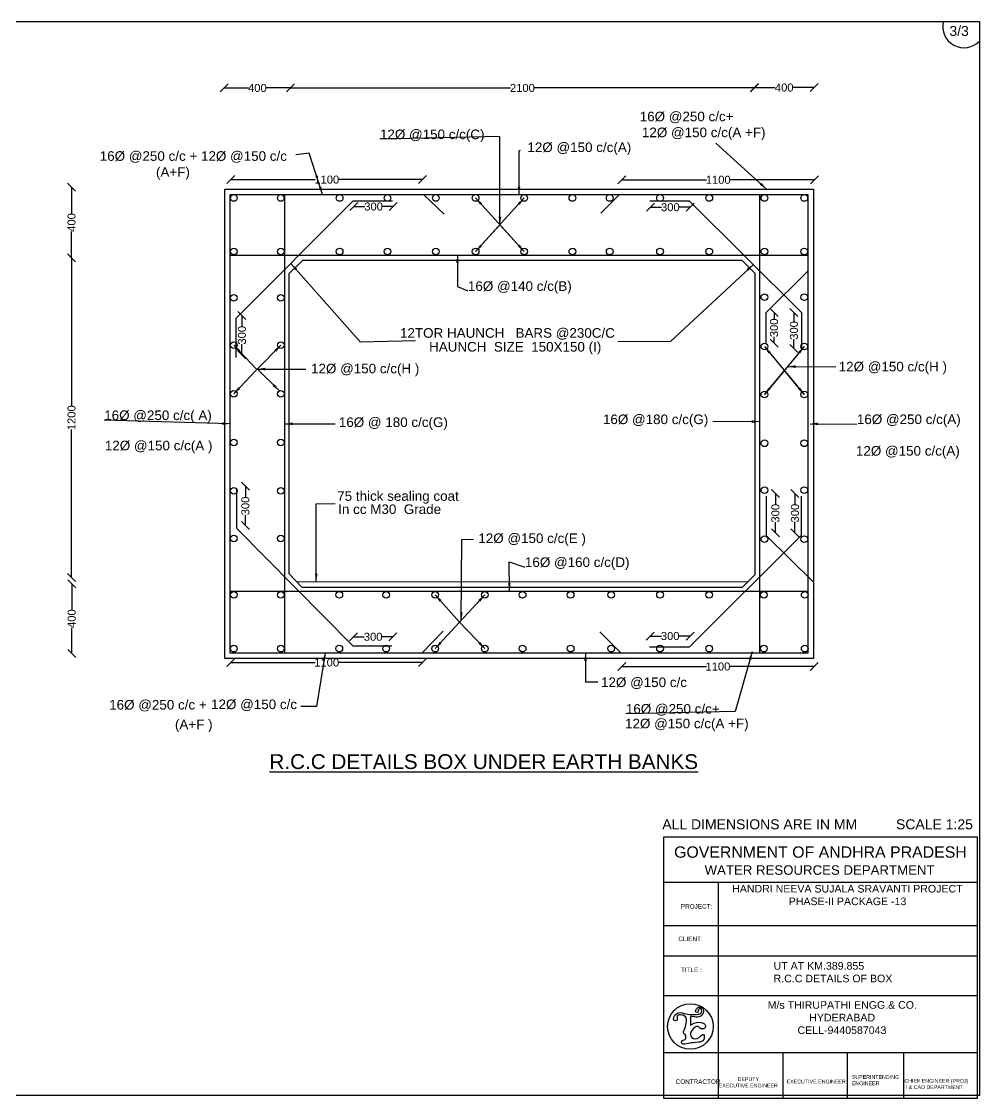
# Model space of a CAD drawing. Header units: millimetres. Extents: x 8554 to 14393, y 6906 to 9599.
# Drawn here: x 11999 to 14393, y 6906 to 9599 of the extents above; entities that cross this region are included whole.
import ezdxf

# ---------------------------------------------------------------- set-up
doc = ezdxf.new("R2010")
doc.units = ezdxf.units.MM
doc.header["$MEASUREMENT"] = 0
for name, color, linetype in [('DIMENSIONS', 7, 'Continuous'), ('TEXT', 7, 'Continuous'), ('TEXT @ 1', 7, 'Continuous')]:
    doc.layers.add(name, color=color, linetype=linetype)
doc.styles.add('Annotative', font='arial.ttf', dxfattribs={"height": 4})
doc.styles.get("Standard").update_dxf_attribs({"font": 'arial.ttf', "height": 20})
doc.dimstyles.get("Standard").update_dxf_attribs({"dimtxt": 20, "dimasz": 20, "dimexe": 0.18, "dimexo": 0.0625, "dimgap": 0.09, "dimtad": 0, "dimdec": 0, "dimzin": 0, "dimdsep": 46, "dimtxsty": 'Standard', "dimblk": 'OBLIQUE', "dimcen": 0.09, "dimse1": 1, "dimse2": 1, "dimadec": 0, "dimazin": 0, "dimtfac": 1, "dimtdec": 0, "dimtofl": 0, "dimtmove": 0, "dimatfit": 3, "dimfxl": 1, "dimtolj": 1, "dimtzin": 0, "dimarcsym": 0})

# ---------------------------------------------------------------- blocks, each defined once
blk = doc.blocks.new('_Oblique')
at = {"color": 0, "linetype": 'ByBlock', "lineweight": -2}
blk.add_line((-0.5, -0.5), (0.5, 0.5), dxfattribs=at)
blk = doc.blocks.new('*D39')
at = {"layer": 'Defpoints', "color": 0}
for p in [(13001, 9203.4), (12522, 9172.6), (13001, 9172.6)]:
    blk.add_point(p, dxfattribs=at)
at = {"layer": 'DIMENSIONS', "color": 0, "lineweight": -2}
for p, q in [((12522, 9203.4), (12732.5, 9203.4)), ((13001, 9203.4), (12790.5, 9203.4))]:
    blk.add_line(p, q, dxfattribs=at)
at = {"layer": 'DIMENSIONS', "color": 0, "lineweight": -2, "xscale": 20, "yscale": 20, "zscale": 20, "rotation": 180}
blk.add_blockref('_Oblique', (12522, 9203.4), dxfattribs=at)
at = {"layer": 'DIMENSIONS', "color": 0, "lineweight": -2, "xscale": 20, "yscale": 20, "zscale": 20}
blk.add_blockref('_Oblique', (13001, 9203.4), dxfattribs=at)
at = {"layer": 'DIMENSIONS', "color": 0, "insert": (12761.5, 9203.4), "char_height": 20, "attachment_point": 5}
blk.add_mtext('\\A1;1100', dxfattribs=at)
blk = doc.blocks.new('*D40')
at = {"layer": 'Defpoints', "color": 0}
for p in [(12829.5, 9157.2), (12927.4, 9157.2), (12927.4, 9136)]:
    blk.add_point(p, dxfattribs=at)
at = {"layer": 'DIMENSIONS', "color": 0, "lineweight": -2}
for p, q in [((12829.5, 9136), (12856.3, 9136)), ((12927.4, 9136), (12900.6, 9136))]:
    blk.add_line(p, q, dxfattribs=at)
at = {"layer": 'DIMENSIONS', "color": 0, "lineweight": -2, "xscale": 20, "yscale": 20, "zscale": 20, "rotation": 180}
blk.add_blockref('_Oblique', (12829.5, 9136), dxfattribs=at)
at = {"layer": 'DIMENSIONS', "color": 0, "lineweight": -2, "xscale": 20, "yscale": 20, "zscale": 20}
blk.add_blockref('_Oblique', (12927.4, 9136), dxfattribs=at)
at = {"layer": 'DIMENSIONS', "color": 0, "insert": (12878.5, 9136), "char_height": 20, "attachment_point": 5}
blk.add_mtext('\\A1;300', dxfattribs=at)
blk = doc.blocks.new('*D29')
at = {"layer": 'Defpoints', "color": 0}
for p in [(13499, 9200.9), (13980.3, 9203), (13980.3, 9203)]:
    blk.add_point(p, dxfattribs=at)
at = {"layer": 'DIMENSIONS', "color": 0, "lineweight": -2}
for p, q in [((13499, 9203), (13710.7, 9203)), ((13980.3, 9203), (13768.6, 9203))]:
    blk.add_line(p, q, dxfattribs=at)
at = {"layer": 'DIMENSIONS', "color": 0, "lineweight": -2, "xscale": 20, "yscale": 20, "zscale": 20, "rotation": 180}
blk.add_blockref('_Oblique', (13499, 9203), dxfattribs=at)
at = {"layer": 'DIMENSIONS', "color": 0, "lineweight": -2, "xscale": 20, "yscale": 20, "zscale": 20}
blk.add_blockref('_Oblique', (13980.3, 9203), dxfattribs=at)
at = {"layer": 'DIMENSIONS', "color": 0, "insert": (13739.7, 9203), "char_height": 20, "attachment_point": 5}
blk.add_mtext('\\A1;1100', dxfattribs=at)
blk = doc.blocks.new('*D30')
at = {"layer": 'Defpoints', "color": 0}
for p in [(13570.9, 9157.3), (13669.3, 9157.3), (13669.3, 9134.3)]:
    blk.add_point(p, dxfattribs=at)
at = {"layer": 'DIMENSIONS', "color": 0, "lineweight": -2}
for p, q in [((13570.9, 9134.3), (13597.9, 9134.3)), ((13669.3, 9134.3), (13642.2, 9134.3))]:
    blk.add_line(p, q, dxfattribs=at)
at = {"layer": 'DIMENSIONS', "color": 0, "lineweight": -2, "xscale": 20, "yscale": 20, "zscale": 20, "rotation": 180}
blk.add_blockref('_Oblique', (13570.9, 9134.3), dxfattribs=at)
at = {"layer": 'DIMENSIONS', "color": 0, "lineweight": -2, "xscale": 20, "yscale": 20, "zscale": 20}
blk.add_blockref('_Oblique', (13669.3, 9134.3), dxfattribs=at)
at = {"layer": 'DIMENSIONS', "color": 0, "insert": (13620.1, 9134.3), "char_height": 20, "attachment_point": 5}
blk.add_mtext('\\A1;300', dxfattribs=at)
blk = doc.blocks.new('*D31')
at = {"layer": 'Defpoints', "color": 0}
for p in [(12537.3, 8863.6), (12537.3, 8765), (12549.5, 8765)]:
    blk.add_point(p, dxfattribs=at)
at = {"layer": 'DIMENSIONS', "color": 0, "lineweight": -2}
for p, q in [((12549.5, 8863.6), (12549.5, 8836.4)), ((12549.5, 8765), (12549.5, 8792.1))]:
    blk.add_line(p, q, dxfattribs=at)
at = {"layer": 'DIMENSIONS', "color": 0, "lineweight": -2, "xscale": 20, "yscale": 20, "zscale": 20}
for p, rotation in [((12549.5, 8863.6), 90), ((12549.5, 8765), 270)]:
    blk.add_blockref('_Oblique', p, dxfattribs=dict(at, rotation=rotation))
at = {"layer": 'DIMENSIONS', "color": 0, "insert": (12549.5, 8814.3), "char_height": 20, "attachment_point": 5, "rotation": 90}
blk.add_mtext('\\A1;300', dxfattribs=at)
blk = doc.blocks.new('*D32')
at = {"layer": 'Defpoints', "color": 0}
for p in [(12537.5, 8436.7), (12537.5, 8338.5), (12558.1, 8338.5)]:
    blk.add_point(p, dxfattribs=at)
at = {"layer": 'DIMENSIONS', "color": 0, "lineweight": -2}
for p, q in [((12558.1, 8436.7), (12558.1, 8409.7)), ((12558.1, 8338.5), (12558.1, 8365.4))]:
    blk.add_line(p, q, dxfattribs=at)
at = {"layer": 'DIMENSIONS', "color": 0, "lineweight": -2, "xscale": 20, "yscale": 20, "zscale": 20}
for p, rotation in [((12558.1, 8436.7), 90), ((12558.1, 8338.5), 270)]:
    blk.add_blockref('_Oblique', p, dxfattribs=dict(at, rotation=rotation))
at = {"layer": 'DIMENSIONS', "color": 0, "insert": (12558.1, 8387.6), "char_height": 20, "attachment_point": 5, "rotation": 90}
blk.add_mtext('\\A1;300', dxfattribs=at)
blk = doc.blocks.new('*D33')
at = {"layer": 'Defpoints', "color": 0}
for p in [(12926.3, 8060.5), (12828.5, 8044.7), (12926.3, 8044.7)]:
    blk.add_point(p, dxfattribs=at)
at = {"layer": 'DIMENSIONS', "color": 0, "lineweight": -2}
for p, q in [((12828.5, 8060.5), (12855.3, 8060.5)), ((12926.3, 8060.5), (12899.6, 8060.5))]:
    blk.add_line(p, q, dxfattribs=at)
at = {"layer": 'DIMENSIONS', "color": 0, "lineweight": -2, "xscale": 20, "yscale": 20, "zscale": 20, "rotation": 180}
blk.add_blockref('_Oblique', (12828.5, 8060.5), dxfattribs=at)
at = {"layer": 'DIMENSIONS', "color": 0, "lineweight": -2, "xscale": 20, "yscale": 20, "zscale": 20}
blk.add_blockref('_Oblique', (12926.3, 8060.5), dxfattribs=at)
at = {"layer": 'DIMENSIONS', "color": 0, "insert": (12877.4, 8060.5), "char_height": 20, "attachment_point": 5}
blk.add_mtext('\\A1;300', dxfattribs=at)
blk = doc.blocks.new('*D34')
at = {"layer": 'Defpoints', "color": 0}
for p in [(12522, 8026.5), (13000.6, 8026.5), (13000.6, 7996.1)]:
    blk.add_point(p, dxfattribs=at)
at = {"layer": 'DIMENSIONS', "color": 0, "lineweight": -2}
for p, q in [((12522, 7996.1), (12732.3, 7996.1)), ((13000.6, 7996.1), (12790.3, 7996.1))]:
    blk.add_line(p, q, dxfattribs=at)
at = {"layer": 'DIMENSIONS', "color": 0, "lineweight": -2, "xscale": 20, "yscale": 20, "zscale": 20, "rotation": 180}
blk.add_blockref('_Oblique', (12522, 7996.1), dxfattribs=at)
at = {"layer": 'DIMENSIONS', "color": 0, "lineweight": -2, "xscale": 20, "yscale": 20, "zscale": 20}
blk.add_blockref('_Oblique', (13000.6, 7996.1), dxfattribs=at)
at = {"layer": 'DIMENSIONS', "color": 0, "insert": (12761.3, 7996.1), "char_height": 20, "attachment_point": 5}
blk.add_mtext('\\A1;1100', dxfattribs=at)
blk = doc.blocks.new('*D35')
at = {"layer": 'Defpoints', "color": 0}
for p in [(13669.8, 8062.4), (13569.6, 8042), (13669.8, 8042)]:
    blk.add_point(p, dxfattribs=at)
at = {"layer": 'DIMENSIONS', "color": 0, "lineweight": -2}
for p, q in [((13569.6, 8062.4), (13597.6, 8062.4)), ((13669.8, 8062.4), (13641.8, 8062.4))]:
    blk.add_line(p, q, dxfattribs=at)
at = {"layer": 'DIMENSIONS', "color": 0, "lineweight": -2, "xscale": 20, "yscale": 20, "zscale": 20, "rotation": 180}
blk.add_blockref('_Oblique', (13569.6, 8062.4), dxfattribs=at)
at = {"layer": 'DIMENSIONS', "color": 0, "lineweight": -2, "xscale": 20, "yscale": 20, "zscale": 20}
blk.add_blockref('_Oblique', (13669.8, 8062.4), dxfattribs=at)
at = {"layer": 'DIMENSIONS', "color": 0, "insert": (13619.7, 8062.4), "char_height": 20, "attachment_point": 5}
blk.add_mtext('\\A1;300', dxfattribs=at)
blk = doc.blocks.new('*D36')
at = {"layer": 'Defpoints', "color": 0}
for p in [(13498.7, 8012.8), (13979.3, 8012.8), (13979.3, 7986.1)]:
    blk.add_point(p, dxfattribs=at)
at = {"layer": 'DIMENSIONS', "color": 0, "lineweight": -2}
for p, q in [((13498.7, 7986.1), (13710.1, 7986.1)), ((13979.3, 7986.1), (13768, 7986.1))]:
    blk.add_line(p, q, dxfattribs=at)
at = {"layer": 'DIMENSIONS', "color": 0, "lineweight": -2, "xscale": 20, "yscale": 20, "zscale": 20, "rotation": 180}
blk.add_blockref('_Oblique', (13498.7, 7986.1), dxfattribs=at)
at = {"layer": 'DIMENSIONS', "color": 0, "lineweight": -2, "xscale": 20, "yscale": 20, "zscale": 20}
blk.add_blockref('_Oblique', (13979.3, 7986.1), dxfattribs=at)
at = {"layer": 'DIMENSIONS', "color": 0, "insert": (13739, 7986.1), "char_height": 20, "attachment_point": 5}
blk.add_mtext('\\A1;1100', dxfattribs=at)
blk = doc.blocks.new('*D37')
at = {"layer": 'Defpoints', "color": 0}
for p in [(13950.1, 8418.7), (13931.5, 8320.8), (13950.1, 8320.8)]:
    blk.add_point(p, dxfattribs=at)
at = {"layer": 'DIMENSIONS', "color": 0, "lineweight": -2}
for p, q in [((13931.5, 8418.7), (13931.5, 8391.9)), ((13931.5, 8320.8), (13931.5, 8347.6))]:
    blk.add_line(p, q, dxfattribs=at)
at = {"layer": 'DIMENSIONS', "color": 0, "lineweight": -2, "xscale": 20, "yscale": 20, "zscale": 20}
for p, rotation in [((13931.5, 8418.7), 90), ((13931.5, 8320.8), 270)]:
    blk.add_blockref('_Oblique', p, dxfattribs=dict(at, rotation=rotation))
at = {"layer": 'DIMENSIONS', "color": 0, "insert": (13931.5, 8369.7), "char_height": 20, "attachment_point": 5, "rotation": 90}
blk.add_mtext('\\A1;300', dxfattribs=at)
blk = doc.blocks.new('*D38')
at = {"layer": 'Defpoints', "color": 0}
for p in [(13861.8, 8418.5), (13861.8, 8320.4), (13882.7, 8320.4)]:
    blk.add_point(p, dxfattribs=at)
at = {"layer": 'DIMENSIONS', "color": 0, "lineweight": -2}
for p, q in [((13882.7, 8418.5), (13882.7, 8391.6)), ((13882.7, 8320.4), (13882.7, 8347.3))]:
    blk.add_line(p, q, dxfattribs=at)
at = {"layer": 'DIMENSIONS', "color": 0, "lineweight": -2, "xscale": 20, "yscale": 20, "zscale": 20}
for p, rotation in [((13882.7, 8418.5), 90), ((13882.7, 8320.4), 270)]:
    blk.add_blockref('_Oblique', p, dxfattribs=dict(at, rotation=rotation))
at = {"layer": 'DIMENSIONS', "color": 0, "insert": (13882.7, 8369.4), "char_height": 20, "attachment_point": 5, "rotation": 90}
blk.add_mtext('\\A1;300', dxfattribs=at)
blk = doc.blocks.new('*D23')
at = {"layer": 'Defpoints', "color": 0}
for p in [(12121.7, 9184.8), (12120.7, 9007.8), (12123.7, 9007.8)]:
    blk.add_point(p, dxfattribs=at)
at = {"layer": 'DIMENSIONS', "color": 0, "lineweight": -2}
for p, q in [((12123.7, 9184.8), (12123.7, 9118.9)), ((12123.7, 9007.8), (12123.7, 9073.8))]:
    blk.add_line(p, q, dxfattribs=at)
at = {"layer": 'DIMENSIONS', "color": 0, "lineweight": -2, "xscale": 20, "yscale": 20, "zscale": 20}
for p, rotation in [((12123.7, 9184.8), 90), ((12123.7, 9007.8), 270)]:
    blk.add_blockref('_Oblique', p, dxfattribs=dict(at, rotation=rotation))
at = {"layer": 'DIMENSIONS', "color": 0, "insert": (12123.7, 9096.3), "char_height": 20, "attachment_point": 5, "rotation": 90}
blk.add_mtext('\\A1;400', dxfattribs=at)
blk = doc.blocks.new('*D24')
at = {"layer": 'Defpoints', "color": 0}
for p in [(12120.7, 9007.8), (12120.5, 8208.4), (12123.7, 8208.4)]:
    blk.add_point(p, dxfattribs=at)
at = {"layer": 'DIMENSIONS', "color": 0, "lineweight": -2}
for p, q in [((12123.7, 9007.8), (12123.7, 8637.1)), ((12123.7, 8208.4), (12123.7, 8579.1))]:
    blk.add_line(p, q, dxfattribs=at)
at = {"layer": 'DIMENSIONS', "color": 0, "lineweight": -2, "xscale": 20, "yscale": 20, "zscale": 20}
for p, rotation in [((12123.7, 9007.8), 90), ((12123.7, 8208.4), 270)]:
    blk.add_blockref('_Oblique', p, dxfattribs=dict(at, rotation=rotation))
at = {"layer": 'DIMENSIONS', "color": 0, "insert": (12123.7, 8608.1), "char_height": 20, "attachment_point": 5, "rotation": 90}
blk.add_mtext('\\A1;1200', dxfattribs=at)
blk = doc.blocks.new('*D25')
at = {"layer": 'Defpoints', "color": 0}
for p in [(12124.1, 8193.3), (12120.8, 8018.4), (12124.1, 8018.4)]:
    blk.add_point(p, dxfattribs=at)
at = {"layer": 'DIMENSIONS', "color": 0, "lineweight": -2}
for p, q in [((12124.1, 8193.3), (12124.1, 8128.4)), ((12124.1, 8018.4), (12124.1, 8083.3))]:
    blk.add_line(p, q, dxfattribs=at)
at = {"layer": 'DIMENSIONS', "color": 0, "lineweight": -2, "xscale": 20, "yscale": 20, "zscale": 20}
for p, rotation in [((12124.1, 8193.3), 90), ((12124.1, 8018.4), 270)]:
    blk.add_blockref('_Oblique', p, dxfattribs=dict(at, rotation=rotation))
at = {"layer": 'DIMENSIONS', "color": 0, "insert": (12124.1, 8105.9), "char_height": 20, "attachment_point": 5, "rotation": 90}
blk.add_mtext('\\A1;400', dxfattribs=at)
blk = doc.blocks.new('*D26')
at = {"layer": 'Defpoints', "color": 0}
for p in [(12505.5, 9433.5), (12670.8, 9434.5), (12670.8, 9432.5)]:
    blk.add_point(p, dxfattribs=at)
at = {"layer": 'DIMENSIONS', "color": 0, "lineweight": -2}
for p, q in [((12505.5, 9432.5), (12565.6, 9432.5)), ((12670.8, 9432.5), (12610.7, 9432.5))]:
    blk.add_line(p, q, dxfattribs=at)
at = {"layer": 'DIMENSIONS', "color": 0, "lineweight": -2, "xscale": 20, "yscale": 20, "zscale": 20, "rotation": 180}
blk.add_blockref('_Oblique', (12505.5, 9432.5), dxfattribs=at)
at = {"layer": 'DIMENSIONS', "color": 0, "lineweight": -2, "xscale": 20, "yscale": 20, "zscale": 20}
blk.add_blockref('_Oblique', (12670.8, 9432.5), dxfattribs=at)
at = {"layer": 'DIMENSIONS', "color": 0, "insert": (12588.1, 9432.5), "char_height": 20, "attachment_point": 5}
blk.add_mtext('\\A1;400', dxfattribs=at)
blk = doc.blocks.new('*D27')
at = {"layer": 'Defpoints', "color": 0}
for p in [(12670.8, 9432.5), (13830.1, 9432.5), (13830.1, 9432.5)]:
    blk.add_point(p, dxfattribs=at)
at = {"layer": 'DIMENSIONS', "color": 0, "lineweight": -2}
for p, q in [((12670.8, 9432.5), (13220.3, 9432.5)), ((13830.1, 9432.5), (13280.5, 9432.5))]:
    blk.add_line(p, q, dxfattribs=at)
at = {"layer": 'DIMENSIONS', "color": 0, "lineweight": -2, "xscale": 20, "yscale": 20, "zscale": 20, "rotation": 180}
blk.add_blockref('_Oblique', (12670.8, 9432.5), dxfattribs=at)
at = {"layer": 'DIMENSIONS', "color": 0, "lineweight": -2, "xscale": 20, "yscale": 20, "zscale": 20}
blk.add_blockref('_Oblique', (13830.1, 9432.5), dxfattribs=at)
at = {"layer": 'DIMENSIONS', "color": 0, "insert": (13250.4, 9432.5), "char_height": 20, "attachment_point": 5}
blk.add_mtext('\\A1;2100', dxfattribs=at)
blk = doc.blocks.new('*D28')
at = {"layer": 'Defpoints', "color": 0}
for p in [(13830.1, 9432.5), (13979.3, 9433.5), (13979.3, 9432.5)]:
    blk.add_point(p, dxfattribs=at)
at = {"layer": 'DIMENSIONS', "color": 0, "lineweight": -2}
for p, q in [((13830.1, 9433.5), (13882.1, 9433.5)), ((13979.3, 9433.5), (13927.2, 9433.5))]:
    blk.add_line(p, q, dxfattribs=at)
at = {"layer": 'DIMENSIONS', "color": 0, "lineweight": -2, "xscale": 20, "yscale": 20, "zscale": 20, "rotation": 180}
blk.add_blockref('_Oblique', (13830.1, 9433.5), dxfattribs=at)
at = {"layer": 'DIMENSIONS', "color": 0, "lineweight": -2, "xscale": 20, "yscale": 20, "zscale": 20}
blk.add_blockref('_Oblique', (13979.3, 9433.5), dxfattribs=at)
at = {"layer": 'DIMENSIONS', "color": 0, "insert": (13904.7, 9433.5), "char_height": 20, "attachment_point": 5}
blk.add_mtext('\\A1;400', dxfattribs=at)
blk = doc.blocks.new('*D41')
at = {"layer": 'Defpoints', "color": 0}
for p in [(13948.1, 8871.4), (13929, 8781.4), (13948.1, 8781.4)]:
    blk.add_point(p, dxfattribs=at)
at = {"layer": 'DIMENSIONS', "color": 0, "lineweight": -2}
for p, q in [((13929, 8871.4), (13929, 8848.5)), ((13929, 8781.4), (13929, 8804.2))]:
    blk.add_line(p, q, dxfattribs=at)
at = {"layer": 'DIMENSIONS', "color": 0, "lineweight": -2, "xscale": 20, "yscale": 20, "zscale": 20}
for p, rotation in [((13929, 8871.4), 90), ((13929, 8781.4), 270)]:
    blk.add_blockref('_Oblique', p, dxfattribs=dict(at, rotation=rotation))
at = {"layer": 'DIMENSIONS', "color": 0, "insert": (13929, 8826.4), "char_height": 20, "attachment_point": 5, "rotation": 90}
blk.add_mtext('\\A1;300', dxfattribs=at)
blk = doc.blocks.new('*D42')
at = {"layer": 'Defpoints', "color": 0}
for p in [(13859.7, 8871.3), (13859.7, 8794.5), (13879.3, 8794.5)]:
    blk.add_point(p, dxfattribs=at)
at = {"layer": 'DIMENSIONS', "color": 0, "lineweight": -2}
for p, q in [((13879.3, 8871.3), (13879.3, 8855)), ((13879.3, 8794.5), (13879.3, 8810.8))]:
    blk.add_line(p, q, dxfattribs=at)
at = {"layer": 'DIMENSIONS', "color": 0, "lineweight": -2, "xscale": 20, "yscale": 20, "zscale": 20}
for p, rotation in [((13879.3, 8871.3), 90), ((13879.3, 8794.5), 270)]:
    blk.add_blockref('_Oblique', p, dxfattribs=dict(at, rotation=rotation))
at = {"layer": 'DIMENSIONS', "color": 0, "insert": (13879.3, 8832.9), "char_height": 20, "attachment_point": 5, "rotation": 90}
blk.add_mtext('\\A1;300', dxfattribs=at)

msp = doc.modelspace()

# ---------------------------------------------------------------- linework, layer by layer
at = {"layer": 'DIMENSIONS', "color": 0}
for points in [[(12506.5, 9179.7), (13977.5, 9179.7), (13977.5, 8006.3), (12506.5, 8006.3)], [(12520.2, 9166.1), (13963.9, 9166.1), (13963.9, 8019.9), (12520.2, 8019.9)]]:
    msp.add_lwpolyline(points, close=True, dxfattribs=at)
for points in [[(12656.1, 9166.1), (12656.1, 8019.9)], [(13843.6, 8019.9), (13843.6, 9166.1)], [(12535.5, 8758.4), (12535.5, 8857.1), (12827.7, 9150.6), (12925.6, 9150.6)], [(13569, 9150.8), (13667.5, 9150.8), (13948.1, 8871.4), (13948.1, 8779.7)], [(12520.2, 9014.7), (13963.9, 9014.7)], [(12667.6, 8968.6), (12701.5, 9001.8), (13798.6, 9001.8), (13831.3, 8969.5), (13831.3, 8215.8), (13799.4, 8184.1), (12700.2, 8184.1), (12667.2, 8218.3), (12667.6, 8968.6)], [(13859.7, 8794.5), (13859.7, 8871.3), (13963.9, 8974.4)], [(12535.7, 8430.2), (12535.7, 8331.9), (12826.7, 8038.1), (12924.5, 8038.1)], [(13567.7, 8035.4), (13668, 8035.4), (13948.2, 8314.3), (13948.2, 8412.1)], [(13859.9, 8411.9), (13859.9, 8313.9), (13977.5, 8197.2)], [(12686.2, 8198.6), (13813.7, 8198.3)], [(12520.2, 8174.4), (13963.9, 8174.4)], [(12998.7, 8019.9), (13052.8, 8074.8)], [(13496.9, 8019.9), (13444.1, 8073)]]:
    msp.add_lwpolyline(points, dxfattribs=at)
for centre in [(12529.1, 9157.5), (12646.9, 9157.5), (12793.7, 9157.5), (12913.3, 9157.5), (13034.2, 9157.5), (13133.6, 9157.5), (13254.9, 9157.5), (13375.3, 9157.5), (13468.5, 9157.5), (13594.3, 9157.5), (13717.4, 9157.5), (13855.1, 9157.5), (13954.9, 9157.5), (12529.1, 9023.7), (12646.9, 9023.7), (12793.7, 9023.7), (12913.3, 9023.7), (13034.2, 9023.7), (13133.6, 9023.7), (13254.9, 9023.7), (13375.3, 9023.7), (13468.5, 9023.7), (13594.3, 9023.7), (13717.4, 9023.7), (13855.1, 9023.7), (13954.9, 9023.7), (12529.1, 8907.9), (12646.9, 8907.9), (13855.1, 8909.4), (13954.9, 8909.4), (12529.1, 8789.5), (12646.9, 8789.5), (13855.1, 8786.2), (13954.9, 8786.2), (12529.1, 8667.9), (12646.9, 8667.9), (13855.1, 8666.1), (13954.9, 8666.1), (12529.1, 8546.4), (12646.9, 8546.4), (13855.1, 8544.3), (13954.9, 8544.3), (12529.1, 8425.4), (12646.9, 8425.4), (13855.1, 8427.2), (13954.9, 8427.2), (12529.1, 8306.2), (12646.9, 8306.2), (13855.1, 8304.6), (13954.9, 8304.6), (12529.1, 8165.3), (12646.9, 8165.3), (12792.9, 8165.3), (12909.9, 8165.3), (13032.4, 8165.3), (13156.4, 8165.3), (13251, 8165.3), (13371, 8165.3), (13472, 8165.3), (13594.3, 8165.3), (13717.3, 8165.3), (13853.6, 8165.3), (13955.9, 8165.3), (12529.1, 8031), (12646.9, 8031), (12792.9, 8031), (12909.9, 8031), (13032.4, 8031), (13156.4, 8031), (13251, 8031), (13371, 8031), (13472, 8031), (13594.3, 8031), (13717.3, 8031), (13853.6, 8031), (13955.9, 8031)]:
    msp.add_circle(centre, 8.32, dxfattribs=at)
at = {"layer": 'TEXT', "color": 0}
for points in [[(14392.6, 6913.5), (8554.1, 6913.5), (8554.1, 9598.6), (14392.6, 9598.6)], [(13603.9, 7560.7), (14386.6, 7560.7), (14386.6, 6906.4), (13603.9, 6906.4)]]:
    msp.add_lwpolyline(points, close=True, dxfattribs=at)
for points in [[(13003.3, 9166.1), (13054.9, 9116.8)], [(13446.2, 9119.5), (13493.2, 9166.1)], [(13603.9, 7447.1), (14386.6, 7447.1)], [(13739.4, 7447.1), (13739.4, 6906.4)], [(13603.9, 7338.6), (14386.6, 7338.6)], [(13603.9, 7262.8), (14386.6, 7262.8)], [(13603.9, 7163.7), (14386.6, 7163.7)], [(13670.7, 7110.9), (13670.7, 7089.7)], [(13603.9, 7021), (14386.6, 7021)], [(13901.5, 7021), (13901.5, 6906.4)], [(14062.5, 6906.4), (14062.5, 7021)], [(14202.5, 7021), (14202.5, 6906.4)]]:
    msp.add_lwpolyline(points, dxfattribs=at)
msp.add_circle((13670.2, 7086.2), 57, dxfattribs=at)
msp.add_arc((14353.8, 9586.2), 53.1, 166.4288, 316.8247, dxfattribs=at)
for points in [[(13642.1, 7115.5), (13637.3, 7111.8), (13636.4, 7100.9), (13630.6, 7101.2), (13635.1, 7118.2), (13654.7, 7118.9), (13690, 7117), (13697.9, 7121), (13695.2, 7132), (13689.8, 7126.2), (13689.2, 7121.9), (13684.2, 7122.2), (13687.9, 7133.2), (13696.1, 7134.6), (13702.2, 7129.8), (13699.8, 7115.9), (13691.6, 7110.3), (13678, 7110.8), (13670.7, 7110.9)], [(13670.7, 7089.7), (13679.7, 7094.6), (13702.3, 7094.6), (13707.2, 7090.2), (13706, 7082.4), (13693.4, 7082.4), (13689, 7086.2), (13674.7, 7077.5), (13671.4, 7062), (13686.8, 7055.9), (13703.1, 7066.1), (13704, 7054.1), (13690.2, 7046.7), (13665.5, 7043.9), (13648.5, 7044.8), (13648.8, 7050.4), (13656.8, 7054.1), (13656.4, 7066.7), (13653.6, 7068.4), (13655.2, 7078.7), (13655, 7113.1), (13642.1, 7115.5)]]:
    msp.add_spline(points, degree=3, dxfattribs=at)

# ---------------------------------------------------------------- texts
for s, height, p in [('16Ø @250 c/c+', 24, (13543.6, 9349.3)), ('12Ø @150 c/c(C)', 24, (12894.4, 9304.6)), ('12Ø @150 c/c(A +F)', 24, (13549.1, 9309.5)), ('12Ø @150 c/c(A)', 24, (13263, 9272.3)), ('16Ø @250 c/c + 12Ø @150 c/c', 24, (12194.2, 9250.4)), ('(A+F)', 24, (12334.7, 9210.4)), ('16Ø @140 c/c(B)', 24, (13114.3, 8925.2)), ('12TOR HAUNCH   BARS @230C/C', 24, (12944.5, 8808.1)), ('HAUNCH  SIZE  150X150 (I)', 24, (13017.2, 8773.5)), ('12Ø @150 c/c(H )', 24, (12722.2, 8719.1)), ('12Ø @150 c/c(H )', 24, (14040.8, 8724)), ('16Ø @250 c/c( A)', 24, (12205.4, 8602.3)), ('16Ø @180 c/c(G)', 24, (13451.7, 8592.2)), ('16Ø @250 c/c(A)', 24, (14086.3, 8592.3)), ('16Ø @ 180 c/c(G)', 24, (12791.7, 8585)), ('12Ø @150 c/c(A )', 24, (12207, 8526.6)), ('12Ø @150 c/c(A)', 24, (14083.9, 8513.4)), ('75 thick sealing coat', 24, (12787.6, 8400.5)), ('In cc M30  Grade', 24, (12790.1, 8367.5)), ('12Ø @150 c/c(E )', 24, (13140.3, 8294.9)), ('16Ø @160 c/c(D)', 24, (13256.7, 8235)), ('12Ø @150 c/c', 24, (13446.9, 7934.8)), ('16Ø @250 c/c +', 24, (12217.8, 7878.6)), ('12Ø @150 c/c', 24, (12472.4, 7879.7)), ('16Ø @250 c/c+', 24, (13509, 7868.3)), ('(A+F )', 24, (12382.1, 7829.4)), ('12Ø @150 c/c(A +F)', 24, (13506.9, 7831.8)), ('%%UR.C.C DETAILS BOX UNDER EARTH BANKS', 37, (12618.2, 7730))]:
    msp.add_text(s, height=height, dxfattribs=at).set_placement(p)
at = {"layer": 'TEXT', "color": 0, "attachment_point": 1}
for s, insert, char_height, width in [('\\pi15.317;{\\H1.5x;GOVERNMENT OF ANDHRA PRADESH}  \\P\\pi91.615;{\\H1.25x;WATER RESOURCES DEPARTMENT }', (13614.1, 7536.6), 18.926, 756.915), ('\\pi1.3233;HANDRI NEEVA SUJALA SRAVANTI PROJECT \\P\\pi142.65;PHASE-II PACKAGE -13', (13773.3, 7440.2), 18.926, 575.928), ('PROJECT:', (13646.6, 7392.4), 11.36, 116.497), ('CLIENT:', (13640.2, 7311.1), 11.36, 116.497), ('UT AT KM.389.855\\PR.C.C DETAILS OF BOX', (13878.2, 7247.3), 18.926, 462.757), ('TITLE :', (13646.6, 7233.5), 11.36, 116.497), ('\\pi2.1302;M/s THIRUPATHI ENGG.& CO. \\P\\pi106.05;HYDERABAD   \\P\\pi76.823;CELL-9440587043', (13861.2, 7149.6), 18.926, 373.121), ('CONTRACTOR ', (13633.4, 6954.1), 11.356, 116.497), ('\\pi84.437;DEPUTY \\P\\pi37.466;EXECUTIVE ENGINEER ', (13703.7, 6959.2), 9.463, 221.373), ('EXECUTIVE ENGINEER', (13910.8, 6953.3), 9.463, 147.582), ('SUPERINTENDING \\PENGINEER ', (14073.5, 6964.7), 9.463, 117.527), ('CHIEF ENGINEER (PROJ)\\P I & CAD DEPARTMENT ', (14204.9, 6955.1), 9.463, 159.737)]:
    msp.add_mtext(s, dxfattribs=dict(at, insert=insert, char_height=char_height, width=width))
at = {"layer": 'TEXT @ 1', "color": 0, "style": 'Annotative'}
for s, p in [('3/3', (14317.4, 9562.5)), ('ALL DIMENSIONS ARE IN MM          SCALE 1:25 ', (13600, 7579.3))]:
    msp.add_text(s, height=25, dxfattribs=at).set_placement(p)

# ---------------------------------------------------------------- dimensions: what is measured, and where the dimension line sits
at = {"layer": 'DIMENSIONS', "color": 0}
for base, p1, p2, text, picture, middle in [((12670.8, 9432.5), (12505.5, 9433.5), (12670.8, 9434.5), '400', '*D26', (12588.1, 9432.5)), ((13830.1, 9432.5), (12670.8, 9432.5), (13830.1, 9432.5), '2100', '*D27', (13250.4, 9432.5)), ((13979.3, 9433.5), (13830.1, 9432.5), (13979.3, 9432.5), '400', '*D28', (13904.7, 9433.5)), ((13001, 9203.4), (12522, 9172.6), (13001, 9172.6), '1100', '*D39', (12761.5, 9203.4)), ((13980.3, 9203), (13499, 9200.9), (13980.3, 9203), '1100', '*D29', (13739.7, 9203)), ((12927.4, 9136), (12829.5, 9157.2), (12927.4, 9157.2), '300', '*D40', (12878.5, 9136)), ((13669.3, 9134.3), (13570.9, 9157.3), (13669.3, 9157.3), '300', '*D30', (13620.1, 9134.3)), ((12926.3, 8060.5), (12828.5, 8044.7), (12926.3, 8044.7), '300', '*D33', (12877.4, 8060.5)), ((13669.8, 8062.4), (13569.6, 8042), (13669.8, 8042), '300', '*D35', (13619.7, 8062.4)), ((13000.6, 7996.1), (12522, 8026.5), (13000.6, 8026.5), '1100', '*D34', (12761.3, 7996.1)), ((13979.3, 7986.1), (13498.7, 8012.8), (13979.3, 8012.8), '1100', '*D36', (13739, 7986.1))]:
    dim = msp.add_linear_dim(base=base, p1=p1, p2=p2, text=text, dimstyle='Standard', dxfattribs=at)
    dim.commit()
    dim.dimension.update_dxf_attribs({"geometry": picture, "text_midpoint": middle})
for base, p1, p2, text, picture, middle in [((12123.7, 9007.8), (12121.7, 9184.8), (12120.7, 9007.8), '400', '*D23', (12123.7, 9096.3)), ((12123.7, 8208.4), (12120.7, 9007.8), (12120.5, 8208.4), '1200', '*D24', (12123.7, 8608.1)), ((12549.5, 8765), (12537.3, 8863.6), (12537.3, 8765), '300', '*D31', (12549.5, 8814.3)), ((13879.3, 8794.5), (13859.7, 8871.3), (13859.7, 8794.5), '300', '*D42', (13879.3, 8832.9)), ((13929, 8781.4), (13948.1, 8871.4), (13948.1, 8781.4), '300', '*D41', (13929, 8826.4)), ((12558.1, 8338.5), (12537.5, 8436.7), (12537.5, 8338.5), '300', '*D32', (12558.1, 8387.6)), ((13882.7, 8320.4), (13861.8, 8418.5), (13861.8, 8320.4), '300', '*D38', (13882.7, 8369.4)), ((13931.5, 8320.8), (13950.1, 8418.7), (13950.1, 8320.8), '300', '*D37', (13931.5, 8369.7)), ((12124.1, 8018.4), (12124.1, 8193.3), (12120.8, 8018.4), '400', '*D25', (12124.1, 8105.9))]:
    dim = msp.add_linear_dim(base=base, p1=p1, p2=p2, angle=90, text=text, dimstyle='Standard', dxfattribs=at)
    dim.commit()
    dim.dimension.update_dxf_attribs({"geometry": picture, "text_midpoint": middle})

# ---------------------------------------------------------------- leaders
for points in [[(13194.3, 9090.6), (13194.3, 9311.5), (12894.4, 9304.6)], [(13860.5, 9179.7), (13733.5, 9294.9)], [(12751, 9166.1), (12717.3, 9269.5), (12684.6, 9265.8)], [(13242, 9166.1), (13242, 9275.1), (13246, 9277)], [(13254.9, 9157.5), (13133.6, 9023.7)], [(13133.6, 9157.5), (13254.9, 9023.7)], [(13133.6, 9023.7), (13194.3, 9090.6)], [(13254.9, 9023.7), (13194.3, 9090.6)], [(12671.7, 8993.8), (12845.1, 8798.1), (12983.6, 8800.9)], [(13827.6, 8991.3), (13620.6, 8798.8), (13488.8, 8798.2)], [(12529.1, 8789.5), (12587, 8728.8)], [(12646.9, 8789.5), (12587, 8728.8)], [(13954.9, 8786.2), (13855.1, 8666.1)], [(13855.1, 8786.2), (13954.9, 8666.1)], [(12529.1, 8667.9), (12587, 8728.8)], [(13855.1, 8666.1), (13905, 8726.1)], [(13954.9, 8666.1), (13905, 8726.1)], [(13913.3, 8736.1), (14033.7, 8735)], [(12520.2, 8593), (12205.4, 8602.3)], [(12656.1, 8593), (12782.2, 8593)], [(13843.6, 8598.5), (13726.1, 8598)], [(13969.3, 8593), (14086.3, 8592.3)], [(12735.2, 8198.6), (12734.8, 8392.5), (12782.4, 8393.4)], [(13097.7, 8101.8), (13099.2, 8303.6), (13128.4, 8304.6)], [(13218.1, 8174.4), (13217.1, 8248.2), (13256.7, 8235)], [(13032.4, 8165.3), (13093.2, 8097)], [(13156.4, 8165.3), (13093.2, 8097)], [(13032.4, 8031), (13093.2, 8097)], [(13156.4, 8031), (13093.2, 8097)], [(13824.5, 8023), (13782, 7873.6), (13509, 7868.3)], [(12757.3, 8019.9), (12735.7, 7886.3), (12696.7, 7885.9)]]:
    msp.add_leader(points, dimstyle='Standard', override={"dimgap": 0.09, "dimtad": 0}, dxfattribs=at)
at = {"layer": 'TEXT', "color": 0}
for points in [[(13088.1, 9014.7), (13088.1, 8936), (13114.3, 8925.2)], [(12588, 8729.8), (12708.9, 8729.8)], [(12643.2, 8675.3), (12588, 8729.8)], [(13408.1, 8019.9), (13408.1, 7948.2), (13439, 7948.2)]]:
    msp.add_leader(points, dimstyle='Standard', override={"dimgap": 0.09, "dimtad": 0}, dxfattribs=at)

doc.saveas('drawing.dxf')
